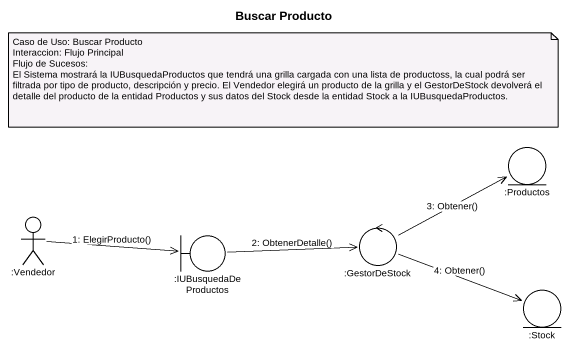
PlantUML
@startuml
title Buscar Producto
entity ":Productos" as Productos
actor ":Vendedor" as Vendedor
boundary ":IUBusquedaDeProductos" as IUBusquedaDeProductos
control ":GestorDeStock" as GestorDeStock
entity ":Stock" as Stock
Vendedor -right-> IUBusquedaDeProductos : 1: ElegirProducto()
IUBusquedaDeProductos -right-> GestorDeStock : 2: ObtenerDetalle()
GestorDeStock -right-> Productos : 3: Obtener()
GestorDeStock -right-> Stock : 4: Obtener()
note as N1
  Caso de Uso: Buscar Producto
  Interaccion: Flujo Principal
  Flujo de Sucesos:
  El Sistema mostrará la IUBusquedaProductos que tendrá una grilla cargada con una lista de productoss, la cual podrá ser filtrada por tipo de producto, descripción y precio. El Vendedor elegirá un producto de la grilla y el GestorDeStock devolverá el detalle del producto de la entidad Productos y sus datos del Stock desde la entidad Stock a la IUBusquedaProductos.
end note
@enduml
